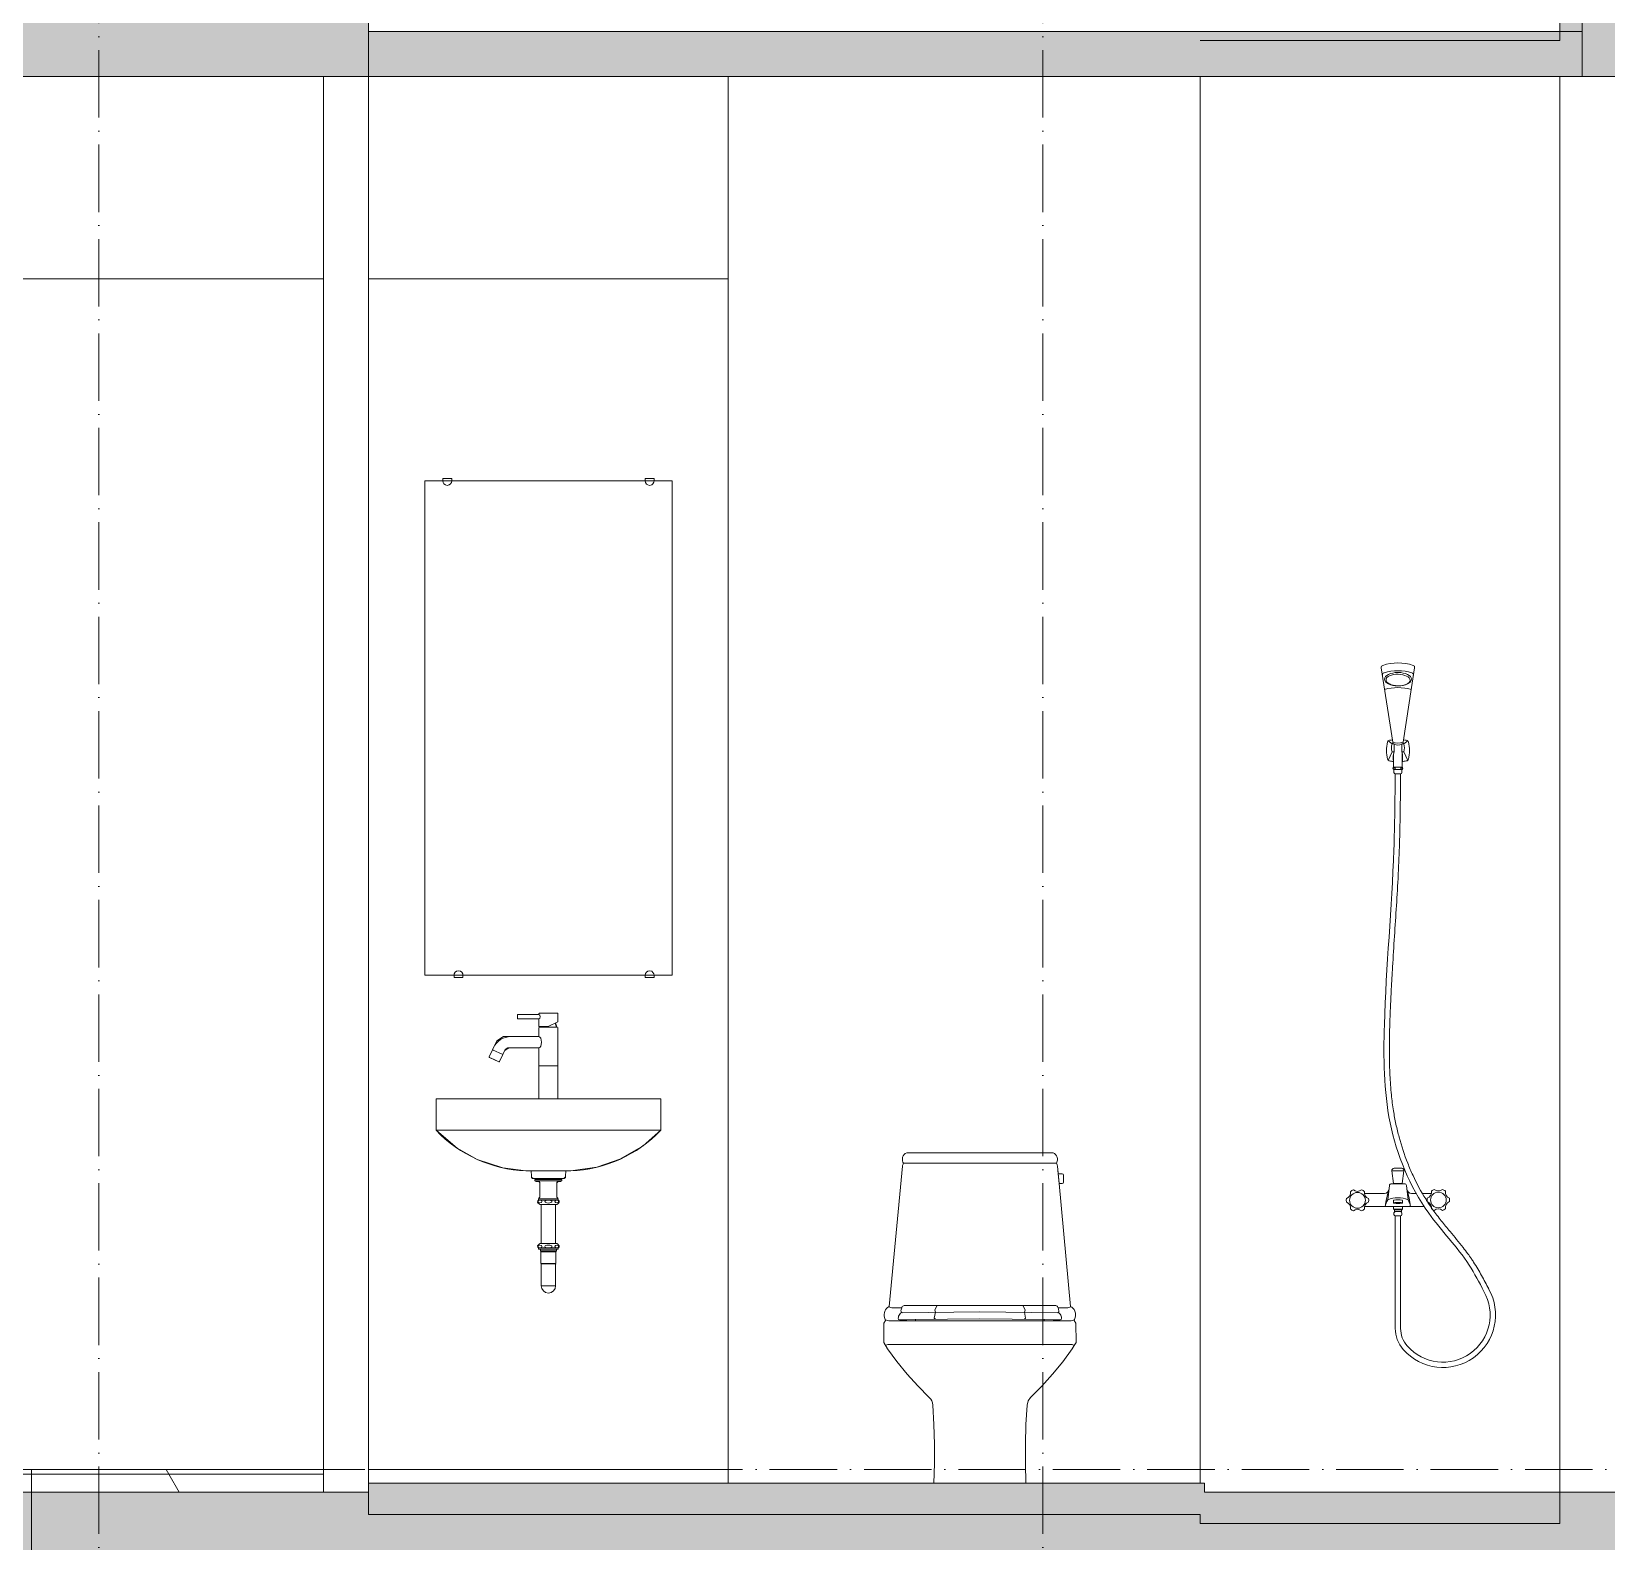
# Model space of a CAD drawing. Header units: millimetres. Extents: x -7075 to 54747, y -13937 to 93540.
# Drawn here: x 6200 to 9704, y 18440 to 21800 of the extents above; entities that cross this region are included whole.
import ezdxf

# ---------------------------------------------------------------- set-up
doc = ezdxf.new("R2010")
doc.units = ezdxf.units.MM
doc.linetypes.add('Grid Line', pattern=[4.2, 3, -0.6, 0, -0.6])
for name, color, linetype, lineweight in [('A-FLOR-MCUT', 3, 'Continuous', 9), ('NET CAT', 3, 'Continuous', 5), ('NET CATConcrete', 3, 'Continuous', 5), ('NET-CAT', 3, 'Continuous', 15), ('NET-THAY', 2, 'Continuous', 9), ('THIET-BI', 44, 'Continuous', 5), ('TRUC', 225, 'Continuous', 5)]:
    doc.layers.add(name, color=color, linetype=linetype, lineweight=lineweight)
pattern_1 = [(0, (19236.3, 39800), (812.8, 203.2), [67.056, -542.544, 67.056, -542.544, -3251.2]), (0, (19236.3, 39800), (812.8, 203.2), [-1219.2, 67.056, -1152.144, 67.056, -542.544, -1422.4]), (0, (19236.3, 39800), (812.8, 203.2), [-3048, 67.056, -339.344, 67.056, -948.944]), (120, (19541.1, 39901.6), (-582.3764, 602.3054), [67.056, -542.544, 67.056, -3793.744]), (120, (19541.1, 39901.6), (-582.3764, 602.3054), [-676.656, -542.544, 67.056, -1152.144, -2032]), (120, (19541.1, 39901.6), (-582.3764, 602.3054), [-2438.4, 67.056, -542.544, 67.056, -1355.344]), (120, (19541.1, 39901.6), (-582.3764, 602.3054), [-3115.056, -339.344, 67.056, -948.944]), (240, (19642.7, 40308), (-230.4236, -805.5054), [67.056, -542.544, 67.056, -3793.744]), (240, (19642.7, 40308), (-230.4236, -805.5054), [-676.656, -542.544, 67.056, -1152.144, -2032]), (240, (19642.7, 40308), (-230.4236, -805.5054), [-2438.4, 67.056, -542.544, 67.056, -1355.344]), (240, (19642.7, 40308), (-230.4236, -805.5054), [-3115.056, -339.344, 67.056, -948.944])]

# ---------------------------------------------------------------- blocks, each defined once
blk = doc.blocks.new('X-XI1 - X-XI-1384147-A-A')
at = {"layer": 'THIET-BI'}
for p, q in [((8108.2, 18962.8), (8137.4, 19275.1)), ((8108.2, 18962.8), (8137.4, 19275.1)), ((8137.4, 19291.3), (8138, 19294.9)), ((8137.4, 19291.3), (8138, 19294.9)), ((8137.6, 19287.1), (8137.4, 19291.3)), ((8137.6, 19287.1), (8137.4, 19291.3)), ((8137.4, 19275.1), (8137.7, 19276.8)), ((8137.4, 19275.1), (8137.7, 19276.8)), ((8138.4, 19284.3), (8137.6, 19287.1)), ((8138.4, 19284.3), (8137.6, 19287.1)), ((8137.7, 19276.8), (8138.2, 19278.5)), ((8137.7, 19276.8), (8138.2, 19278.5)), ((8138, 19294.9), (8139.3, 19297.9)), ((8138, 19294.9), (8139.3, 19297.9)), ((8138.2, 19278.5), (8138.9, 19280)), ((8138.2, 19278.5), (8138.9, 19280)), ((8139.9, 19281.5), (8138.4, 19284.3)), ((8139.9, 19281.5), (8138.4, 19284.3)), ((8138.9, 19280), (8139.9, 19281.5)), ((8138.9, 19280), (8139.9, 19281.5)), ((8139.3, 19297.9), (8141.3, 19300.8)), ((8139.3, 19297.9), (8141.3, 19300.8)), ((8309.9, 19281.5), (8139.9, 19281.5)), ((8141.3, 19300.8), (8143.8, 19303.1)), ((8141.3, 19300.8), (8143.8, 19303.1)), ((8143.8, 19303.1), (8147.1, 19305)), ((8143.8, 19303.1), (8147.1, 19305)), ((8147.1, 19305), (8472.8, 19305)), ((8147.1, 19305), (8472.8, 19305)), ((8480, 19281.5), (8309.9, 19281.5)), ((8472.8, 19305), (8475.5, 19303.5)), ((8472.8, 19305), (8475.5, 19303.5)), ((8475.5, 19303.5), (8478.1, 19301.3)), ((8475.5, 19303.5), (8478.1, 19301.3)), ((8478.1, 19301.3), (8480.3, 19298.4)), ((8478.1, 19301.3), (8480.3, 19298.4)), ((8481.4, 19284.3), (8480, 19281.5)), ((8481.4, 19284.3), (8480, 19281.5)), ((8480, 19281.5), (8481.7, 19278.5)), ((8480, 19281.5), (8481.7, 19278.5)), ((8480.3, 19298.4), (8481.8, 19294.9)), ((8480.3, 19298.4), (8481.8, 19294.9)), ((8482.4, 19288.2), (8481.4, 19284.3)), ((8482.4, 19288.2), (8481.4, 19284.3)), ((8481.7, 19278.5), (8482.5, 19275.1)), ((8481.7, 19278.5), (8482.5, 19275.1)), ((8481.8, 19294.9), (8482.5, 19291.7)), ((8481.8, 19294.9), (8482.5, 19291.7)), ((8482.5, 19291.7), (8482.4, 19288.2)), ((8482.5, 19291.7), (8482.4, 19288.2)), ((8482.5, 19275.1), (8484.1, 19258.2)), ((8482.5, 19275.1), (8486.1, 19236.8)), ((8484.1, 19258.2), (8493, 19258.2)), ((8484.1, 19258.2), (8493, 19258.2)), ((8486.1, 19236.8), (8484.1, 19258.2)), ((8496.1, 19255.2), (8496.1, 19239.8)), ((8496.1, 19255.2), (8496.1, 19239.8)), ((8486.1, 19236.8), (8511.7, 18962.8)), ((8493, 19236.8), (8486.1, 19236.8)), ((8493, 19236.8), (8486.1, 19236.8)), ((8486.1, 19236.8), (8511.7, 18962.8)), ((8100.1, 18955.5), (8102.1, 18958.2)), ((8100.1, 18955.5), (8102.1, 18958.2)), ((8102.1, 18958.2), (8104.6, 18960.5)), ((8102.1, 18958.2), (8104.6, 18960.5)), ((8104.6, 18960.5), (8108.2, 18962.8)), ((8104.6, 18960.5), (8108.2, 18962.8)), ((8136.2, 18960.1), (8116.6, 18960.1)), ((8141.2, 18964.9), (8309.9, 18964.9)), ((8209.5, 18955.1), (8214, 18964.6)), ((8309.9, 18964.9), (8478.6, 18964.9)), ((8410.4, 18955.1), (8405.9, 18964.6)), ((8483.7, 18960.1), (8503.2, 18960.1)), ((8511.7, 18962.8), (8514.4, 18961.2)), ((8511.7, 18962.8), (8514.4, 18961.2)), ((8514.4, 18961.2), (8517.4, 18958.6)), ((8514.4, 18961.2), (8517.4, 18958.6)), ((8517.4, 18958.6), (8519.6, 18955.9)), ((8517.4, 18958.6), (8519.6, 18955.9)), ((8096, 18883), (8096.4, 18925.9)), ((8096, 18883), (8096.4, 18925.9)), ((8096.4, 18925.9), (8100.2, 18931.8)), ((8096.4, 18925.9), (8100.2, 18931.8)), ((8097, 18945.5), (8097.4, 18949.1)), ((8097, 18945.5), (8097.4, 18949.1)), ((8097.1, 18942.1), (8097, 18945.5)), ((8097.1, 18942.1), (8097, 18945.5)), ((8098, 18938.6), (8097.1, 18942.1)), ((8098, 18938.6), (8097.1, 18942.1)), ((8097.4, 18949.1), (8098.5, 18952.6)), ((8097.4, 18949.1), (8098.5, 18952.6)), ((8100.2, 18931.8), (8098, 18938.6)), ((8100.2, 18931.8), (8098, 18938.6)), ((8098.5, 18952.6), (8100.1, 18955.5)), ((8098.5, 18952.6), (8100.1, 18955.5)), ((8109.8, 18931.2), (8309.9, 18931.2)), ((8131.4, 18933.3), (8146.3, 18933.5)), ((8136.7, 18949.2), (8309.9, 18951.4)), ((8146.3, 18933.5), (8166.5, 18933.8)), ((8147, 18931.2), (8146.3, 18933.3)), ((8166.2, 18933.8), (8309.9, 18935.3)), ((8166.7, 18933.8), (8166.7, 18931.2)), ((8208.2, 18937), (8210.8, 18950)), ((8211.1, 18934.6), (8208.2, 18937)), ((8210.8, 18950), (8209.5, 18955.1)), ((8309.9, 18951.4), (8483.2, 18949.2)), ((8309.9, 18935.3), (8453.7, 18933.8)), ((8309.9, 18931.2), (8510, 18931.2)), ((8408.8, 18934.6), (8411.7, 18937)), ((8409, 18950), (8410.4, 18955.1)), ((8411.7, 18937), (8409, 18950)), ((8453.1, 18933.8), (8453.1, 18931.2)), ((8473.6, 18933.5), (8453.4, 18933.8)), ((8472.9, 18931.2), (8473.6, 18933.3)), ((8488.5, 18933.3), (8473.6, 18933.5)), ((8519.6, 18955.9), (8521.3, 18952.6)), ((8519.6, 18955.9), (8521.3, 18952.6)), ((8521.9, 18938.6), (8519.7, 18931.8)), ((8521.9, 18938.6), (8519.7, 18931.8)), ((8519.7, 18931.8), (8523.5, 18925.9)), ((8519.7, 18931.8), (8523.5, 18925.9)), ((8521.3, 18952.6), (8522.6, 18948.2)), ((8521.3, 18952.6), (8522.6, 18948.2)), ((8522.7, 18941.9), (8521.9, 18938.6)), ((8522.7, 18941.9), (8521.9, 18938.6)), ((8522.6, 18948.2), (8522.9, 18945.4)), ((8522.6, 18948.2), (8522.9, 18945.4)), ((8522.9, 18945.4), (8522.7, 18941.9)), ((8522.9, 18945.4), (8522.7, 18941.9)), ((8523.5, 18925.9), (8523.8, 18883)), ((8523.5, 18925.9), (8523.8, 18883)), ((8104.5, 18868.9), (8096, 18883)), ((8104.5, 18868.9), (8096, 18883)), ((8125.4, 18840.5), (8104.5, 18868.9)), ((8125.4, 18840.5), (8104.5, 18868.9)), ((8106.6, 18878.4), (8309.9, 18878.4)), ((8309.9, 18878.4), (8513.2, 18878.4)), ((8515.4, 18868.9), (8494.1, 18840)), ((8515.4, 18868.9), (8494.1, 18840)), ((8519.9, 18875.8), (8515.4, 18868.9)), ((8519.9, 18875.8), (8515.4, 18868.9)), ((8523.8, 18883), (8519.9, 18875.8)), ((8523.8, 18883), (8519.9, 18875.8)), ((8148.2, 18812.5), (8125.4, 18840.5)), ((8148.2, 18812.5), (8125.4, 18840.5)), ((8494.1, 18840), (8471.7, 18812.5)), ((8494.1, 18840), (8471.7, 18812.5)), ((8171.5, 18786.6), (8148.2, 18812.5)), ((8171.5, 18786.6), (8148.2, 18812.5)), ((8197.3, 18760.6), (8171.5, 18786.6)), ((8197.3, 18760.6), (8171.5, 18786.6)), ((8447.6, 18785.8), (8422.6, 18760.6)), ((8447.6, 18785.8), (8422.6, 18760.6)), ((8471.7, 18812.5), (8447.6, 18785.8)), ((8471.7, 18812.5), (8447.6, 18785.8)), ((8200.5, 18756.9), (8197.3, 18760.6)), ((8200.5, 18756.9), (8197.3, 18760.6)), ((8202.8, 18752.9), (8200.5, 18756.9)), ((8202.8, 18752.9), (8200.5, 18756.9)), ((8204.5, 18748.3), (8202.8, 18752.9)), ((8204.5, 18748.3), (8202.8, 18752.9)), ((8205.2, 18743.7), (8204.5, 18748.3)), ((8205.2, 18743.7), (8204.5, 18748.3)), ((8417, 18752.9), (8414.7, 18743.7)), ((8417, 18752.9), (8414.7, 18743.7)), ((8422.6, 18760.6), (8417, 18752.9)), ((8422.6, 18760.6), (8417, 18752.9)), ((8207.5, 18700.6), (8205.2, 18743.7)), ((8207.5, 18700.6), (8205.2, 18743.7)), ((8414.7, 18743.7), (8412.4, 18700.4)), ((8414.7, 18743.7), (8412.4, 18700.4)), ((8208.7, 18656.9), (8207.5, 18700.6)), ((8208.7, 18656.9), (8207.5, 18700.6)), ((8412.4, 18700.4), (8411.2, 18656.9)), ((8412.4, 18700.4), (8411.2, 18656.9)), ((8208.7, 18613.3), (8208.7, 18656.9)), ((8208.7, 18613.3), (8208.7, 18656.9)), ((8411.2, 18656.9), (8411.2, 18613.4)), ((8411.2, 18656.9), (8411.2, 18613.4)), ((8207.5, 18570), (8208.7, 18613.3)), ((8207.5, 18570), (8208.7, 18613.3)), ((8411.2, 18613.4), (8412.3, 18570)), ((8411.2, 18613.4), (8412.3, 18570))]:
    blk.add_line(p, q, dxfattribs=at)
for centre, radius, start, end in [((8493, 19255.2), 3.03, 0, 90), ((8493, 19255.2), 3.03, 0, 90), ((8493, 19239.8), 3.03, 270, 0), ((8493, 19239.8), 3.03, 270, 0), ((8116.6, 18977.7), 17.6, 239.7807, 270), ((8007.3, 18994.1), 133.3, 342.3805, 345.7034), ((8141.2, 18960), 4.93, 90, 165.7034), ((8478.6, 18960), 4.93, 14.2966, 90), ((8612.6, 18994.1), 133.3, 194.2966, 197.6195), ((8503.2, 18977.7), 17.6, 270, 300.2655), ((8109.8, 18957.8), 26.6, 247.7136, 270), ((8145.2, 18936.1), 17, 144.245, 177.8761), ((8131.5, 18936.6), 3.33, 177.8761, 267.5906), ((8139, 18940.6), 9.33, 107.3847, 144.245), ((8137.7, 18952.7), 3.51, 162.3805, 244.9136), ((8482.2, 18952.7), 3.51, 295.0864, 17.6195), ((8480.9, 18940.6), 9.33, 35.755, 72.6153), ((8474.7, 18936.1), 17, 2.1239, 35.755), ((8488.3, 18936.6), 3.33, 272.4094, 2.1239), ((8510, 18957.8), 26.6, 270, 292.2864), ((8106.6, 18865.7), 12.7, 90, 123.2542), ((8513.2, 18865.7), 12.7, 56.8378, 90)]:
    blk.add_arc(centre, radius, start, end, dxfattribs=at)
blk = doc.blocks.new('X-LA - X-LA-1366155-A-A')
at = {"layer": 'THIET-BI'}
for p, q in [((7074.9, 19700), (7074.9, 20800)), ((7074.9, 20800), (7624.9, 20800)), ((7074.9, 20800), (7074.9, 19700)), ((7114.9, 20800), (7074.9, 20800)), ((7114.9, 20805), (7114.9, 20800)), ((7134.9, 20805), (7114.9, 20805)), ((7115.6, 20796.5), (7114.9, 20800)), ((7117.6, 20793.2), (7115.6, 20796.5)), ((7120.8, 20790.9), (7117.6, 20793.2)), ((7124.9, 20790), (7120.8, 20790.9)), ((7129.5, 20791.1), (7124.9, 20790)), ((7132.3, 20793.3), (7129.5, 20791.1)), ((7134.3, 20796.6), (7132.3, 20793.3)), ((7134.9, 20800), (7134.3, 20796.6)), ((7134.9, 20800), (7134.9, 20805)), ((7564.9, 20800), (7134.9, 20800)), ((7564.9, 20805), (7564.9, 20800)), ((7584.9, 20805), (7564.9, 20805)), ((7565.7, 20796.1), (7564.9, 20800)), ((7567.9, 20792.9), (7565.7, 20796.1)), ((7570.9, 20790.9), (7567.9, 20792.9)), ((7574.9, 20790), (7570.9, 20790.9)), ((7579.7, 20791.2), (7574.9, 20790)), ((7582.6, 20793.6), (7579.7, 20791.2)), ((7584.4, 20796.9), (7582.6, 20793.6)), ((7584.9, 20800), (7584.4, 20796.9)), ((7584.9, 20800), (7584.9, 20805)), ((7624.9, 20800), (7584.9, 20800)), ((7624.9, 20800), (7624.9, 19700)), ((7624.9, 19700), (7624.9, 20800)), ((7624.9, 19700), (7074.9, 19700)), ((7074.9, 19700), (7139.9, 19700)), ((7139.9, 19700), (7140.6, 19703.5)), ((7139.9, 19695), (7139.9, 19700)), ((7159.9, 19695), (7139.9, 19695)), ((7140.6, 19703.5), (7142.6, 19706.8)), ((7142.6, 19706.8), (7145.8, 19709.1)), ((7145.8, 19709.1), (7149.9, 19710)), ((7149.9, 19710), (7154.5, 19708.9)), ((7154.5, 19708.9), (7157.3, 19706.7)), ((7157.3, 19706.7), (7159.3, 19703.4)), ((7159.3, 19703.4), (7159.9, 19700)), ((7159.9, 19700), (7159.9, 19695)), ((7159.9, 19700), (7564.9, 19700)), ((7564.9, 19700), (7565.7, 19703.9)), ((7564.9, 19695), (7564.9, 19700)), ((7584.9, 19695), (7564.9, 19695)), ((7565.7, 19703.9), (7567.9, 19707.1)), ((7567.9, 19707.1), (7570.9, 19709.1)), ((7570.9, 19709.1), (7574.9, 19710)), ((7574.9, 19710), (7579.7, 19708.8)), ((7579.7, 19708.8), (7582.6, 19706.4)), ((7582.6, 19706.4), (7584.4, 19703.1)), ((7584.4, 19703.1), (7584.9, 19700)), ((7584.9, 19700), (7584.9, 19695)), ((7584.9, 19700), (7624.9, 19700)), ((7281.9, 19612.8), (7280.9, 19611.8)), ((7280.9, 19611.8), (7280.9, 19603.8)), ((7280.9, 19611.8), (7280.9, 19603.8)), ((7280.9, 19603.8), (7281.9, 19602.8)), ((7281.9, 19612.8), (7328.9, 19612.8)), ((7328.9, 19612.8), (7281.9, 19612.8)), ((7328.9, 19602.8), (7281.9, 19602.8)), ((7281.9, 19602.8), (7328.9, 19602.8)), ((7329.9, 19615.3), (7328.9, 19614.3)), ((7328.9, 19612.8), (7328.9, 19614.3)), ((7328.9, 19614.3), (7328.9, 19612.8)), ((7328.9, 19586.3), (7328.9, 19602.8)), ((7328.9, 19602.8), (7328.9, 19586.3)), ((7369.9, 19615.3), (7329.9, 19615.3)), ((7369.9, 19615.3), (7329.9, 19615.3)), ((7370.9, 19596.3), (7349.4, 19586.3)), ((7365.3, 19593.7), (7370.9, 19596.3)), ((7368, 19584.8), (7365.3, 19593.7)), ((7370.9, 19614.3), (7369.9, 19615.3)), ((7370.9, 19614.3), (7370.9, 19596.3)), ((7370.9, 19596.3), (7370.9, 19614.3)), ((7235, 19553.9), (7225.9, 19534.4)), ((7250, 19563.5), (7235, 19553.9)), ((7266.5, 19563.5), (7250, 19563.5)), ((7328.9, 19563.5), (7266.5, 19563.5)), ((7328.9, 19563.5), (7266.5, 19563.5)), ((7349.4, 19586.3), (7328.9, 19586.3)), ((7328.9, 19586.3), (7331.9, 19586.3)), ((7328.9, 19583.8), (7328.9, 19563.5)), ((7328.9, 19583.8), (7328.9, 19563.5)), ((7329.4, 19584.3), (7349.9, 19584.3)), ((7331.3, 19584.3), (7329.4, 19584.3)), ((7331.9, 19586.3), (7331.8, 19584.8)), ((7331.9, 19586.3), (7331.8, 19584.8)), ((7349.9, 19584.3), (7370.4, 19584.3)), ((7370.4, 19584.3), (7368.5, 19584.3)), ((7370.9, 19583.8), (7370.9, 19425)), ((7370.9, 19425), (7370.9, 19583.8)), ((7225.9, 19534.4), (7218.5, 19518.6)), ((7225.9, 19534.4), (7218.5, 19518.6)), ((7218.5, 19518.6), (7219, 19517.2)), ((7228, 19539), (7225.9, 19534.4)), ((7225.9, 19534.4), (7248.5, 19523.9)), ((7227.2, 19533.8), (7225.9, 19534.4)), ((7248.5, 19523.9), (7241.1, 19508)), ((7241.1, 19508), (7248.5, 19523.9)), ((7248.5, 19523.9), (7253.5, 19534.6)), ((7250.6, 19528.4), (7248.5, 19523.9)), ((7253.5, 19534.6), (7259.7, 19538.5)), ((7259.7, 19538.5), (7266.5, 19538.5)), ((7266.5, 19538.5), (7328.9, 19538.5)), ((7266.5, 19538.5), (7328.9, 19538.5)), ((7328.9, 19538.5), (7328.9, 19425)), ((7328.9, 19538.5), (7328.9, 19425)), ((7229.4, 19512.4), (7219, 19517.2)), ((7219, 19517.2), (7239.8, 19507.5)), ((7239.8, 19507.5), (7229.4, 19512.4)), ((7239.8, 19507.5), (7241.1, 19508)), ((7328.9, 19498.6), (7370.9, 19498.6)), ((7099.9, 19425), (7599.9, 19425)), ((7099.9, 19355), (7099.9, 19425)), ((7099.9, 19425), (7099.9, 19355)), ((7328.9, 19425), (7099.9, 19425)), ((7599.9, 19425), (7370.9, 19425)), ((7599.9, 19425), (7599.9, 19355)), ((7599.9, 19355), (7599.9, 19425)), ((7599.9, 19355), (7099.9, 19355)), ((7099.9, 19355), (7146.7, 19315.3)), ((7560.4, 19320.4), (7599.9, 19355)), ((7146.7, 19315.3), (7191.1, 19290.3)), ((7508.9, 19290.4), (7560.4, 19320.4)), ((7191.1, 19290.3), (7248.6, 19271.3)), ((7399.9, 19264.7), (7457.7, 19272.8)), ((7457.7, 19272.8), (7508.9, 19290.4)), ((7248.6, 19271.3), (7299.9, 19264.7)), ((7399.9, 19264.7), (7299.9, 19264.7)), ((7299.9, 19264.7), (7311.3, 19264.7)), ((7311.3, 19264.7), (7312, 19253.3)), ((7311.3, 19264.7), (7312, 19253.3)), ((7312, 19253.3), (7312.3, 19250.1)), ((7312.3, 19250.1), (7314.9, 19247.7)), ((7314.9, 19247.7), (7318, 19247.7)), ((7381.8, 19247.7), (7318, 19247.7)), ((7318, 19247.7), (7325.4, 19247.7)), ((7319.9, 19245.7), (7325.4, 19247.7)), ((7325.4, 19247.7), (7319.9, 19245.7)), ((7319.9, 19245.7), (7379.9, 19245.7)), ((7319.9, 19242.7), (7319.9, 19245.7)), ((7319.9, 19245.7), (7319.9, 19242.7)), ((7379.9, 19242.7), (7319.9, 19242.7)), ((7319.9, 19242.7), (7321.9, 19242.7)), ((7321.9, 19242.7), (7321.9, 19241.7)), ((7377.9, 19242.7), (7321.9, 19242.7)), ((7321.9, 19242.7), (7321.9, 19241.7)), ((7321.9, 19241.7), (7322.9, 19240.7)), ((7322.9, 19240.7), (7327.2, 19240.7)), ((7322.9, 19240.7), (7327.2, 19240.7)), ((7325.4, 19247.7), (7374.4, 19247.7)), ((7327.2, 19240.7), (7329.4, 19240.7)), ((7329.4, 19240.7), (7331.2, 19238.9)), ((7331.2, 19238.9), (7331.2, 19236.7)), ((7368.7, 19238.9), (7370.5, 19240.7)), ((7368.7, 19236.7), (7368.7, 19238.9)), ((7370.5, 19240.7), (7372.7, 19240.7)), ((7376.9, 19240.7), (7372.7, 19240.7)), ((7372.7, 19240.7), (7376.9, 19240.7)), ((7374.4, 19247.7), (7379.9, 19245.7)), ((7374.4, 19247.7), (7381.8, 19247.7)), ((7379.9, 19245.7), (7374.4, 19247.7)), ((7377.9, 19241.7), (7377.9, 19242.7)), ((7377.9, 19242.7), (7379.9, 19242.7)), ((7377.9, 19241.7), (7377.9, 19242.7)), ((7379.9, 19245.7), (7379.9, 19242.7)), ((7379.9, 19242.7), (7379.9, 19245.7)), ((7381.8, 19247.7), (7385, 19247.7)), ((7385, 19247.7), (7387.6, 19250.1)), ((7387.6, 19250.1), (7387.8, 19253.3)), ((7388.6, 19264.7), (7387.8, 19253.3)), ((7387.8, 19253.3), (7388.6, 19264.7)), ((7388.6, 19264.7), (7399.9, 19264.7)), ((7327.8, 19202.7), (7349.9, 19202.7)), ((7327.8, 19199.5), (7327.8, 19202.7)), ((7327.8, 19202.7), (7327.8, 19199.5)), ((7328.9, 19202.7), (7327.8, 19202.7)), ((7328.9, 19204.2), (7331.2, 19206.4)), ((7331.2, 19206.4), (7328.9, 19204.2)), ((7328.9, 19202.7), (7328.9, 19204.2)), ((7328.9, 19204.2), (7328.9, 19202.7)), ((7331.2, 19232.7), (7331.2, 19236.7)), ((7331.2, 19236.7), (7331.2, 19206.4)), ((7331.2, 19206.4), (7331.2, 19232.7)), ((7349.9, 19202.7), (7372, 19202.7)), ((7368.7, 19236.7), (7368.7, 19206.4)), ((7368.7, 19206.4), (7368.7, 19236.7)), ((7368.7, 19206.4), (7370.9, 19204.2)), ((7370.9, 19204.2), (7368.7, 19206.4)), ((7370.9, 19204.2), (7370.9, 19202.7)), ((7370.9, 19202.7), (7370.9, 19204.2)), ((7372, 19202.7), (7370.9, 19202.7)), ((7372, 19202.7), (7372, 19199.5)), ((7372, 19199.5), (7372, 19202.7)), ((7326.2, 19197.8), (7326, 19195.2)), ((7326, 19195.2), (7327.3, 19193.2)), ((7327.8, 19199.5), (7326.2, 19197.8)), ((7327.3, 19193.2), (7328.5, 19191.8)), ((7372, 19199.5), (7327.8, 19199.5)), ((7328.5, 19191.8), (7329.8, 19190.6)), ((7329.8, 19190.6), (7331.4, 19189.7)), ((7331.4, 19189.7), (7349.9, 19189.7)), ((7331.4, 19189.7), (7334.1, 19189.7)), ((7334.1, 19103.2), (7334.1, 19189.7)), ((7334.1, 19189.7), (7334.1, 19103.2)), ((7349.9, 19189.7), (7368.4, 19189.7)), ((7365.8, 19103.2), (7365.8, 19189.7)), ((7365.8, 19189.7), (7368.4, 19189.7)), ((7365.8, 19103.2), (7365.8, 19189.7)), ((7368.4, 19189.7), (7370, 19190.6)), ((7370, 19190.6), (7371.4, 19191.8)), ((7371.4, 19191.8), (7372.6, 19193.2)), ((7373.7, 19197.8), (7372, 19199.5)), ((7372.6, 19193.2), (7373.9, 19195.2)), ((7373.9, 19195.2), (7373.7, 19197.8)), ((7327.3, 19099.7), (7326, 19097.7)), ((7326, 19097.7), (7326.2, 19095.1)), ((7328.5, 19101.1), (7327.3, 19099.7)), ((7329.9, 19102.3), (7328.5, 19101.1)), ((7331.4, 19103.2), (7329.9, 19102.3)), ((7331.4, 19103.2), (7349.9, 19103.2)), ((7334.1, 19103.2), (7331.4, 19103.2)), ((7349.9, 19103.2), (7368.4, 19103.2)), ((7368.4, 19103.2), (7365.8, 19103.2)), ((7370, 19102.3), (7368.4, 19103.2)), ((7371.4, 19101.1), (7370, 19102.3)), ((7372.6, 19099.7), (7371.4, 19101.1)), ((7373.9, 19097.7), (7372.6, 19099.7)), ((7373.7, 19095.1), (7373.9, 19097.7)), ((7326.2, 19095.1), (7327.8, 19093.4)), ((7327.8, 19093.4), (7372, 19093.4)), ((7327.8, 19090.2), (7327.8, 19093.4)), ((7327.8, 19093.4), (7327.8, 19090.2)), ((7349.9, 19090.2), (7327.8, 19090.2)), ((7327.8, 19090.2), (7332, 19090.2)), ((7332, 19090.2), (7332, 19086.8)), ((7332, 19090.2), (7332, 19086.8)), ((7332, 19086.8), (7367.9, 19086.8)), ((7332, 19086.8), (7332.5, 19086)), ((7332, 19086.8), (7333.3, 19084.3)), ((7333.3, 19084.3), (7332.5, 19086)), ((7333.3, 19084.3), (7333.3, 19058.8)), ((7366.6, 19084.3), (7333.3, 19084.3)), ((7333.3, 19084.3), (7333.3, 19058.8)), ((7372, 19090.2), (7349.9, 19090.2)), ((7367.4, 19086), (7366.6, 19084.3)), ((7366.6, 19058.8), (7366.6, 19084.3)), ((7366.6, 19058.8), (7366.6, 19084.3)), ((7367.4, 19086), (7367.9, 19086.8)), ((7367.4, 19086), (7367.9, 19086.8)), ((7367.9, 19090.2), (7372, 19090.2)), ((7367.9, 19086.8), (7367.9, 19090.2)), ((7367.9, 19090.2), (7372, 19090.2)), ((7367.9, 19086.8), (7367.9, 19090.2)), ((7372, 19093.4), (7373.7, 19095.1)), ((7372, 19093.4), (7372, 19090.2)), ((7372, 19090.2), (7372, 19093.4)), ((7333.3, 19058.8), (7334.1, 19057.1)), ((7334.1, 19057.1), (7333.6, 19058.1)), ((7365.8, 19058.5), (7334.1, 19058.5)), ((7334.1, 19057.1), (7334.1, 19008.8)), ((7334.1, 19057.1), (7334.1, 19008.8)), ((7335.1, 19057.8), (7350, 19057.8)), ((7350, 19057.8), (7364.8, 19057.8)), ((7365.8, 19057.1), (7366.6, 19058.8)), ((7366.3, 19058.1), (7365.8, 19057.1)), ((7365.8, 19057.1), (7365.8, 19008.8)), ((7365.8, 19008.8), (7365.8, 19057.1)), ((7334.1, 19008.8), (7365.8, 19008.8)), ((6949.9, 18600), (7749.9, 18600)), ((7749.9, 18600), (6949.9, 18600)), ((7124.9, 18600), (7124.9, 18600)), ((7164.9, 18600), (7530.9, 18600)), ((7530.9, 18600), (7164.9, 18600))]:
    blk.add_line(p, q, dxfattribs=at)
for centre, radius, start, end in [((7311.2, 19556.4), 291.9, 223.6204, 267.7809), ((7388.6, 19556.4), 291.9, 272.2191, 316.3796), ((7350, 19008.8), 15.9, 180, 0)]:
    blk.add_arc(centre, radius, start, end, dxfattribs=at)
for centre, major_axis, ratio in [((7331.2, 19196.4), (4.41, 0), 0.713058), ((7368.7, 19196.4), (4.41, 0), 0.713058), ((7331.2, 19096.5), (4.41, 0), 0.713058), ((7349.9, 19096.5), (7.99, 0), 0.393273), ((7368.7, 19096.5), (4.41, 0), 0.713058)]:
    blk.add_ellipse(centre, major_axis=major_axis, ratio=ratio, dxfattribs=at)
for points in [[(7281.9, 19612.8), (7281.4, 19612.8), (7280.9, 19612.3), (7280.9, 19611.8)], [(7280.9, 19603.8), (7280.9, 19603.2), (7281.4, 19602.8), (7281.9, 19602.8)], [(7329.9, 19615.3), (7329.4, 19615.3), (7328.9, 19614.8), (7328.9, 19614.3)], [(7368, 19584.8), (7367.9, 19587.9), (7367, 19591), (7365.3, 19593.7)], [(7370.9, 19614.3), (7370.9, 19614.8), (7370.5, 19615.3), (7369.9, 19615.3)], [(7266.5, 19563.5), (7250, 19563.5), (7235, 19553.9), (7228, 19539)], [(7334.4, 19551), (7334.4, 19557.9), (7331.9, 19563.5), (7328.9, 19563.5)], [(7218.5, 19518.6), (7218.2, 19518.1), (7218.4, 19517.5), (7219, 19517.2)], [(7266.5, 19538.5), (7259.7, 19538.5), (7253.5, 19534.6), (7250.6, 19528.4)], [(7328.9, 19538.5), (7331.9, 19538.5), (7334.4, 19544.1), (7334.4, 19551)], [(7239.8, 19507.5), (7240.3, 19507.3), (7240.9, 19507.5), (7241.1, 19508)], [(7312, 19253.3), (7312.3, 19250.1), (7314.9, 19247.7), (7318, 19247.7)], [(7321.9, 19241.7), (7321.9, 19241.1), (7322.4, 19240.7), (7322.9, 19240.7)], [(7331.2, 19236.7), (7331.2, 19238.9), (7329.4, 19240.7), (7327.2, 19240.7)], [(7372.7, 19240.7), (7370.5, 19240.7), (7368.7, 19238.9), (7368.7, 19236.7)], [(7376.9, 19240.7), (7377.5, 19240.7), (7377.9, 19241.1), (7377.9, 19241.7)], [(7381.8, 19247.7), (7385, 19247.7), (7387.6, 19250.1), (7387.8, 19253.3)], [(7381.8, 19247.7), (7385, 19247.7), (7387.6, 19250.1), (7387.8, 19253.3)], [(7327.8, 19199.5), (7326.2, 19197.8), (7326, 19195.2), (7327.3, 19193.2)], [(7327.3, 19193.2), (7328.5, 19191.8), (7329.8, 19190.6), (7331.4, 19189.7)], [(7368.4, 19189.7), (7370, 19190.6), (7371.4, 19191.8), (7372.6, 19193.2)], [(7372.6, 19193.2), (7373.9, 19195.2), (7373.7, 19197.8), (7372, 19199.5)], [(7327.3, 19099.7), (7326, 19097.7), (7326.2, 19095.1), (7327.8, 19093.4)], [(7331.4, 19103.2), (7329.9, 19102.3), (7328.5, 19101.1), (7327.3, 19099.7)], [(7372.6, 19099.7), (7371.4, 19101.1), (7370, 19102.3), (7368.4, 19103.2)], [(7372, 19093.4), (7373.7, 19095.1), (7373.9, 19097.7), (7372.6, 19099.7)]]:
    blk.add_open_spline(points, degree=3, dxfattribs=at)
for points in [[(7328.9, 19602.8), (7330.4, 19602.8), (7331.6, 19605), (7331.6, 19607.8), (7331.6, 19610.6), (7330.4, 19612.8), (7328.9, 19612.8)], [(7349.9, 19199.5), (7345.5, 19199.5), (7341.9, 19198.1), (7341.9, 19196.4), (7341.9, 19194.6), (7345.5, 19193.2), (7349.9, 19193.2)], [(7349.9, 19199.5), (7354.3, 19199.5), (7357.9, 19198.1), (7357.9, 19196.4), (7357.9, 19194.6), (7354.3, 19193.2), (7349.9, 19193.2)]]:
    blk.add_open_spline(points, degree=3, knots=[0, 0, 0, 0, 1, 1, 1, 2, 2, 2, 2], dxfattribs=at)
blk = doc.blocks.new('X-SEN - X-SEN-1365543-A-A')
at = {"layer": 'THIET-BI'}
for p, q in [((9228.5, 20219), (9202.9, 20384)), ((9251.5, 20219), (9277.1, 20384)), ((9227, 20214.9), (9218.4, 20221.9)), ((9228.5, 20214.9), (9228.5, 20219)), ((9251.5, 20214.9), (9251.5, 20219)), ((9253, 20214.9), (9261.6, 20221.9)), ((9218.4, 20178.1), (9227, 20197.1)), ((9231.5, 20214.9), (9227, 20214.9)), ((9227, 20197.1), (9231.5, 20197.1)), ((9230.2, 20197.1), (9231.5, 20197.1)), ((9230.3, 20192), (9230.3, 20163.1)), ((9231.5, 20197.1), (9231.5, 20214.9)), ((9248.5, 20214.9), (9253, 20214.9)), ((9248.5, 20197.1), (9248.5, 20214.9)), ((9253, 20197.1), (9248.5, 20197.1)), ((9249.5, 20163.1), (9249.5, 20192.9)), ((9261.6, 20178.1), (9253, 20197.1)), ((9230.3, 20163.1), (9249.5, 20163.1)), ((9230.3, 20158.1), (9249.5, 20158.1)), ((9231.1, 20151.3), (9231.1, 20158.1)), ((9234.1, 20158.1), (9245.7, 20158.1)), ((9245.8, 20148.3), (9234.1, 20148.3)), ((9248.7, 20158.1), (9248.7, 20151.3)), ((9226.4, 19264.7), (9253.3, 19264.7)), ((9230.2, 19236.7), (9226.4, 19264.7)), ((9231.3, 19270.6), (9248.4, 19270.6)), ((9253.3, 19264.7), (9249.5, 19236.7)), ((9210, 19214.7), (9165.3, 19214.7)), ((9217.2, 19200), (9220.8, 19231.9)), ((9253.9, 19236.2), (9225.8, 19236.2)), ((9249.5, 19236.7), (9230.2, 19236.7)), ((9262.5, 19200), (9258.9, 19231.9)), ((9269.8, 19214.7), (9280.3, 19214.7)), ((9294.1, 19214.7), (9314.3, 19214.7)), ((9298.2, 19185.3), (9165.6, 19185.3)), ((9229.9, 19199.2), (9229.9, 19193.4)), ((9230.1, 19185.3), (9230.1, 19179.7)), ((9230.1, 19179.7), (9250.1, 19179.7)), ((9231.1, 19167.3), (9231.1, 19171)), ((9231.2, 19179.7), (9231.2, 19178.3)), ((9231.2, 19178.3), (9249.2, 19178.3)), ((9232.4, 19173.5), (9232.4, 19178.3)), ((9234.1, 19174), (9245.8, 19174)), ((9247.5, 19173.5), (9247.5, 19178.3)), ((9248.8, 19171), (9248.8, 19167.3)), ((9249.2, 19178.3), (9249.2, 19179.7)), ((9249.9, 19193.4), (9249.9, 19198.9)), ((9250.1, 19179.7), (9250.1, 19185.3)), ((9314.3, 19185.3), (9312.8, 19185.3)), ((9234, 18914.3), (9234, 19164.3)), ((9245.8, 19164.3), (9234.1, 19164.3)), ((9246, 18914.3), (9246, 19164.3))]:
    blk.add_line(p, q, dxfattribs=at)
for centre in [(9149.9, 19199.2), (9329.9, 19200)]:
    blk.add_circle(centre, 17.5, dxfattribs=at)
for centre, radius, start, end in [((9240, 20290.3), 104.8, 71.2024, 108.7976), ((9207.8, 20384.8), 5, 108.7976, 188.8168), ((9210.4, 20368), 5, 107.228, 188.8168), ((9240, 20272.7), 104.8, 72.772, 107.228), ((9269.6, 20368), 5, 351.1832, 72.772), ((9272.2, 20384.8), 5, 351.1832, 71.2024), ((9240, 20235.3), 104.8, 73.5834, 106.4166), ((9293.8, 20200), 79.5, 166.0233, 193.9767), ((9221.5, 20218), 5, 90, 166.0233), ((9240, 20112.1), 112.4, 96.2592, 99.4635), ((9240, 20240.7), 24.6, 242.0733, 297.9267), ((9240, 20112.1), 112.4, 80.5365, 83.7408), ((9258.5, 20218), 5, 13.9767, 90), ((9186.2, 20200), 79.5, 346.0233, 13.9767), ((9252.4, 20206), 26.9, 160.7055, 199.2945), ((9279.9, 20183.8), 50.3, 164.5928, 189.39), ((9240, 20236.6), 24.6, 249.6997, 290.3003), ((9200.1, 20183.8), 50.3, 350.61, 15.4072), ((9227.6, 20206), 26.9, 340.7055, 19.2945), ((9221.5, 20182), 5, 193.9767, 270), ((9240, 20262.1), 87, 257.7383, 263.6304), ((9232.7, 20160.6), 3.83, 148.0246, 211.9754), ((9230.3, 20162.1), 1, 90, 148.0246), ((9230.3, 20159.1), 1, 211.9754, 270), ((9227.4, 20160.6), 3.83, 319.2845, 40.7155), ((9234.1, 20151.3), 3, 180, 270), ((9237.4, 20160.6), 3.83, 139.2845, 220.7155), ((9242.4, 20160.6), 3.83, 319.2845, 40.7155), ((9245.7, 20151.3), 3, 270, 0), ((9252.4, 20160.6), 3.83, 139.2845, 220.7155), ((9249.5, 20162.1), 1, 31.9754, 90), ((9249.5, 20159.1), 1, 270, 328.0246), ((9240, 20262.1), 87, 276.3696, 282.2617), ((9247.1, 20160.6), 3.83, 328.0246, 31.9754), ((9258.5, 20182), 5, 270, 346.0233), ((9231.3, 19265.6), 5, 90, 189.6096), ((9248.4, 19265.6), 5, 350.3904, 90), ((9149.9, 19199.2), 25, 171.5328, 188.4672), ((9120.2, 19216.3), 14.3, 290.1929, 9.8071), ((9149.9, 19199.2), 25, 111.5328, 128.4672), ((9149.9, 19233.4), 14.3, 230.1929, 309.8071), ((9149.9, 19199.2), 25, 51.5328, 68.4672), ((9179.5, 19216.3), 14.3, 170.1929, 249.8071), ((9149.9, 19199.2), 25, 351.5328, 8.4672), ((9210, 19224.7), 10, 270, 353.5952), ((9417.2, 19162.2), 206.6, 162.721, 173.5963), ((9239.9, 19150.8), 54.2, 65.3342, 114.6658), ((9225.8, 19231.2), 5, 90, 172.7671), ((9253.9, 19231.2), 5, 7.2329, 90), ((9269.8, 19224.7), 10, 186.4048, 270), ((9062.5, 19162.2), 206.6, 6.4037, 17.279), ((9329.9, 19200), 25, 171.5328, 188.4672), ((9300.2, 19217.1), 14.3, 290.1929, 9.8071), ((9329.9, 19200), 25, 111.5328, 128.4672), ((9329.9, 19234.3), 14.3, 230.1929, 309.8071), ((9329.9, 19200), 25, 51.5328, 68.4672), ((9359.5, 19217.1), 14.3, 170.1929, 249.8071), ((9329.9, 19200), 25, 351.5328, 8.4672), ((9120.2, 19182), 14.3, 350.1929, 69.8071), ((9149.9, 19199.2), 25, 231.5328, 248.4672), ((9149.9, 19164.9), 14.3, 50.1929, 129.8071), ((9149.9, 19199.2), 25, 291.5328, 308.4672), ((9179.5, 19182), 14.3, 110.1929, 189.8071), ((9238.9, 19183.7), 27.1, 143.1101, 176.698), ((9234.1, 19171), 3, 90, 180), ((9234.1, 19167.3), 3, 180, 270), ((9245.8, 19171), 3, 0, 90), ((9245.8, 19167.3), 3, 270, 0), ((9240.8, 19184.4), 26.7, 1.8898, 35.7402), ((9300.2, 19182.9), 14.3, 350.1929, 69.8071), ((9329.9, 19200), 25, 231.5328, 248.4672), ((9329.9, 19165.7), 14.3, 50.1929, 129.8071), ((9329.9, 19200), 25, 291.5328, 308.4672), ((9359.5, 19182.9), 14.3, 110.1929, 189.8071), ((9340, 18944.3), 117.1, 221.0289, 29.8423), ((9340, 18944.3), 105.1, 221.0289, 29.8423), ((9304.9, 18914.3), 71, 180.0101, 221.3332), ((9304.9, 18914.3), 59, 180.0121, 221.3946)]:
    blk.add_arc(centre, radius, start, end, dxfattribs=at)
for centre, major_axis, ratio in [((9240, 20358.8), (30.2, 0), 0.492288), ((9240.2, 20356.9), (-26.8, 0.5), 0.480422), ((9239.9, 19193.4), (10, 0), 0.102577)]:
    blk.add_ellipse(centre, major_axis=major_axis, ratio=ratio, dxfattribs=at)
blk.add_ellipse((9239.9, 19199.2), major_axis=(10, 0), ratio=0.102577, start_param=0, end_param=3.141593, dxfattribs=at)
for points, knots in [([(9233.8, 20148.4), (9233.4, 20092), (9231.8, 19905.6), (9206.6, 19647.9), (9208.6, 19370.1), (9284.8, 19183.2), (9387.8, 19079.9), (9420.8, 19016.5), (9431.2, 18996.6)], [10.839785, 10.839785, 10.839785, 10.839785, 179.867982, 569.802437, 788.393473, 1006.975964, 1153.38591, 1220.589637, 1220.589637, 1220.589637, 1220.589637]), ([(9245.8, 20148.3), (9245.7, 20129.3), (9245.6, 20110.2), (9245.1, 20072.2), (9244.9, 20053.2), (9244.2, 20020.2), (9243.8, 20006.2), (9243, 19980.7), (9242.6, 19969.3), (9241.6, 19946.4), (9241.1, 19935), (9239.4, 19900.7), (9238, 19877.9), (9233.8, 19809.6), (9230.7, 19764.1), (9226.9, 19702), (9226, 19685.3), (9224.4, 19654.4), (9223.7, 19640.1), (9222.6, 19613.5), (9222.1, 19601.1), (9221.4, 19576.4), (9221.1, 19564.1), (9220.6, 19527.1), (9220.9, 19502.5), (9222.8, 19463.2), (9223.9, 19448.5), (9226.6, 19422), (9228.1, 19410.3), (9231.6, 19388.7), (9233.4, 19378.7), (9237.6, 19359), (9240, 19349.2), (9247.9, 19319.8), (9254.3, 19300.6), (9265.4, 19272.5), (9269.3, 19263.4), (9281.8, 19236.4), (9291.2, 19218.9), (9306.8, 19194), (9312.1, 19186), (9323.6, 19169.9), (9329.9, 19161.8), (9342.7, 19145.7), (9349.3, 19137.8), (9365.7, 19118.1), (9375.5, 19106.3), (9388.5, 19089.6), (9392, 19085), (9398.1, 19076.7), (9400.8, 19072.9), (9405, 19066.7), (9406.7, 19064.3), (9411.4, 19056.9), (9414.5, 19051.9), (9420.4, 19041.9), (9423.3, 19036.8), (9431.5, 19021.9), (9436.7, 19012), (9441.8, 19002.2)], [10.763393, 10.763393, 10.763393, 10.763393, 67.877121, 67.877121, 124.65304, 124.65304, 166.69513, 166.69513, 200.930722, 200.930722, 235.166314, 235.166314, 303.637498, 303.637498, 440.579865, 440.579865, 490.560181, 490.560181, 533.538778, 533.538778, 570.662893, 570.662893, 607.787008, 607.787008, 682.035238, 682.035238, 727.0732, 727.0732, 763.128626, 763.128626, 793.90814, 793.90814, 824.687653, 824.687653, 886.24668, 886.24668, 916.453467, 916.453467, 976.867041, 976.867041, 1006.423841, 1006.423841, 1037.610174, 1037.610174, 1068.796507, 1068.796507, 1114.385518, 1114.385518, 1131.259849, 1131.259849, 1144.761911, 1144.761911, 1153.292739, 1153.292739, 1170.354396, 1170.354396, 1187.416052, 1187.416052, 1220.589637, 1220.589637, 1220.589637, 1220.589637])]:
    blk.add_open_spline(points, degree=3, knots=knots, dxfattribs=at)

msp = doc.modelspace()

# ---------------------------------------------------------------- hatches: boundary and pattern name
at = {"layer": 'NET CAT', "lineweight": 9}
h = msp.add_hatch(color=7, dxfattribs=at)
h.paths.add_polyline_path([(40110.6, 21700), (41499.9, 21700), (41499.9, 21850), (35599.9, 21850), (35599.9, 21700), (36906.2, 21700)])
h.paths.add_polyline_path([(1099.9, 21700), (6949.9, 21700), (6949.9, 21850), (1099.9, 21850)])
h.paths.add_polyline_path([(9599.9, 21700), (11599.9, 21700), (11599.9, 21850), (9599.9, 21850)])
h.paths.add_polyline_path([(32999.9, 21700), (32999.9, 21850), (24699.9, 21850), (24699.9, 21700), (32900.6, 21700)])
at = {"layer": 'NET CAT'}
h = msp.add_hatch(dxfattribs=at)
h.set_pattern_fill('FP_4', color=10, style=0, pattern_type=2)
h.set_pattern_definition(pattern_1)
h.paths.add_polyline_path([(1657.6, 18590), (6849.9, 18590), (6849.9, 18600), (1299.9, 18600), (1299.9, 18590)], flags=0)
h = msp.add_hatch(dxfattribs=at)
h.set_pattern_fill('FP_4', color=10, style=0, pattern_type=2)
h.set_pattern_definition(pattern_1)
h.paths.add_polyline_path([(1657.6, 18550), (6849.9, 18550), (6849.9, 18590), (1299.9, 18590), (1299.9, 18550)], flags=0)
at = {"layer": 'NET CAT', "lineweight": 9}
msp.add_hatch(color=7, dxfattribs=at).paths.add_polyline_path([(20884.1, 18400), (42599.9, 18400), (42599.9, 18550), (24709.9, 18550), (24709.9, 18500), (23690.1, 18500), (23690.1, 18550), (9599.9, 18550), (9599.9, 18480), (8799.9, 18480), (8799.9, 18500), (6949.9, 18500), (6949.9, 18550), (-0.1, 18550), (-0.1, 18400), (17679.7, 18400)], flags=0)
at = {"layer": 'NET-THAY'}
for points in [[(6949.9, 21700), (9649.9, 21700), (9649.9, 21800), (6949.9, 21800)], [(8799.9, 18500), (8799.9, 18550), (8809.9, 18550), (8809.9, 18570), (6949.9, 18570), (6949.9, 18500), (8066.4, 18500)], [(8799.9, 18480), (9599.9, 18480), (9599.9, 18550), (8799.9, 18550), (8799.9, 18500)]]:
    msp.add_hatch(color=7, dxfattribs=at).paths.add_polyline_path(points, flags=0)

# ---------------------------------------------------------------- linework, layer by layer
at = {"layer": 'A-FLOR-MCUT'}
for p, q in [((6849.9, 18590), (1299.9, 18590)), ((6849.9, 18550), (6849.9, 18600)), ((6949.9, 18500), (6949.9, 18550)), ((9599.9, 18480), (9599.9, 18550)), ((8799.9, 18500), (6949.9, 18500)), ((8799.9, 18480), (8799.9, 18500)), ((9599.9, 18480), (8799.9, 18480))]:
    msp.add_line(p, q, dxfattribs=at)
at = {"layer": 'NET CATConcrete'}
msp.add_line((1799.9, 21250), (6849.9, 21250), dxfattribs=at)
at = {"layer": 'NET-CAT'}
for p, q in [((9599.9, 25000), (9599.9, 21780)), ((6949.9, 21850), (6949.9, 21700)), ((9649.9, 21700), (9649.9, 21850)), ((9649.9, 21800), (6949.9, 21800)), ((8799.9, 21780), (9599.9, 21780)), ((299.9, 21700), (11299.9, 21700)), ((6949.9, 21700), (6849.9, 21700)), ((6849.9, 21700), (6849.9, 18550)), ((6949.9, 18550), (6949.9, 21700)), ((9799.9, 21700), (9599.9, 21700)), ((9599.9, 21700), (9599.9, 18550)), ((6849.9, 18600), (1099.9, 18600)), ((6199.9, 18600), (6199.9, 18550)), ((6949.9, 18550), (-0.1, 18550)), ((99.9, 18550), (6849.9, 18550)), ((6199.9, 18550), (6199.9, 18400)), ((6849.9, 18550), (6949.9, 18550)), ((8809.9, 18570), (6949.9, 18570)), ((8809.9, 18550), (8809.9, 18570)), ((9599.9, 18550), (8809.9, 18550)), ((23690.1, 18550), (9599.9, 18550)), ((9599.9, 18550), (23599.9, 18550))]:
    msp.add_line(p, q, dxfattribs=at)
at = {"layer": 'NET-THAY'}
for p, q in [((7749.9, 21700), (7749.9, 18570)), ((8799.9, 18570), (8799.9, 21700)), ((6849.9, 21250), (1799.9, 21250)), ((6949.9, 21250), (7749.9, 21250))]:
    msp.add_line(p, q, dxfattribs=at)
at = {"layer": 'TRUC', "linetype": 'Grid Line', "ltscale": 50}
for p, q in [((6349.9, -10536.9), (6349.9, 93540.4)), ((8449.9, -10536.9), (8449.9, 93540.4)), ((-7075.1, 18600), (51521, 18600))]:
    msp.add_line(p, q, dxfattribs=at)

# ---------------------------------------------------------------- block references
at = {"layer": 'THIET-BI'}
for name in ['X-LA - X-LA-1366155-A-A', 'X-SEN - X-SEN-1365543-A-A', 'X-XI1 - X-XI-1384147-A-A']:
    msp.add_blockref(name, (0, 0), dxfattribs=at)

doc.saveas('drawing.dxf')
